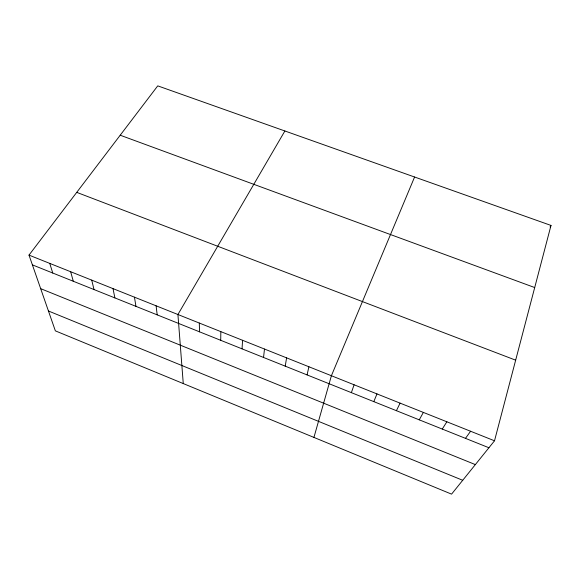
<?xml version="1.0" encoding="UTF-8"?>
<svg xmlns="http://www.w3.org/2000/svg" width="580" height="580" viewBox="0 0 580 580"><rect width="100%" height="100%" fill="white"/><g stroke="black" fill="none" stroke-linecap="round" stroke-linejoin="round"><path stroke-width="0.87" d="M220.719 340.315L220.835 331.63M242.034 348.856L242.57 340.3M263.537 357.469L264.494 349.044M285.215 366.147L286.6 357.86M307.081 374.905L308.901 366.756M494.515 440.793L551 225.431L157.753 85.862L29 255.113L55.354 330.854L451.566 494.138L494.515 440.793L29 255.113M313.939 437.422L331.397 375.731L414.591 177.016M351.371 392.653L354.09 384.779M373.803 401.635L376.978 393.907M396.423 410.698L400.07 403.122M419.246 419.84L423.371 412.416M284.889 130.978L177.922 314.512L183.266 383.568M550.072 226.983L551 225.431M442.264 429.062L446.868 421.79M465.486 438.364L470.583 431.245M120.205 135.22L534.702 287.549M76.734 192.364L515.656 360.165M32.393 264.871L488.911 447.745M40.672 288.651L475.353 464.595M48.444 310.996L462.717 480.291M49.735 263.385L52.765 273.035M70.644 271.723L73.297 281.257M91.734 280.133L94.011 289.558M112.999 288.623L114.891 297.924M134.451 297.177L135.952 306.356M156.093 305.805L157.194 314.868M199.288 323.038L199.578 331.847"/></g></svg>
